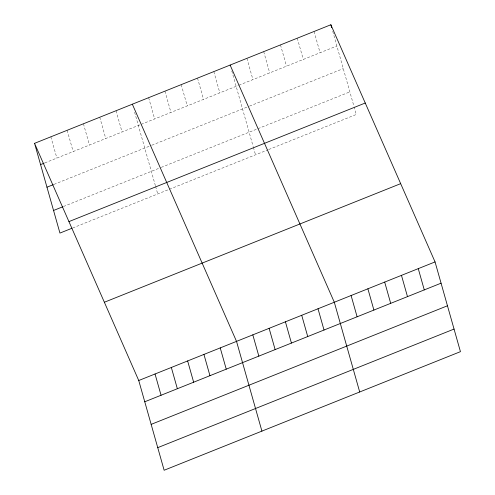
<?xml version="1.0" encoding="UTF-8"?>
<svg xmlns="http://www.w3.org/2000/svg" width="495" height="495" viewBox="0 0 495 495"><rect width="100%" height="100%" fill="white"/><g stroke="black" fill="none" stroke-linecap="round" stroke-linejoin="round"><path stroke-width="0.37" stroke-dasharray="2.48 1.86" d="M44.822 162.898L140.475 124.61M141.186 124.332L238.231 85.487M238.93 85.208L336.878 46.01M54.048 184.357L151.124 145.511M151.835 145.227L248.824 106.406M249.523 106.128L343.27 68.607M63.471 206.508L160.547 167.656M161.252 167.372L349.86 91.884M72.703 227.972L268.104 149.762M268.804 149.484L356.258 114.487L354.123 106.951M332.733 31.346L353.931 106.27M314.071 31.47L320.086 52.73M297.278 38.189L303.299 59.45M280.492 44.909L286.506 66.169M263.699 51.629L269.713 72.889M246.906 58.348L252.926 79.608M231.778 70.934L253.186 146.588M253.378 147.275L255.513 154.805M213.821 71.596L219.836 92.85M197.524 78.117L203.538 99.371M181.226 84.639L187.24 105.899M164.928 91.16L170.948 112.421M148.636 97.682L154.65 118.942M134.615 112.266L155.405 185.724M155.597 186.405L157.732 193.941M116.04 110.725L122.055 131.986M99.742 117.247L105.757 138.507M83.445 123.775L89.459 145.029M67.147 130.296L73.167 151.557M50.849 136.818L56.869 158.078"/><path stroke-width="0.74" d="M34.557 143.34L330.864 24.75L435.055 261.923L460.443 351.66L164.136 470.25L138.742 380.513L34.557 143.34L59.944 233.077L71.992 228.251M40.571 164.6L44.111 163.183M46.963 187.197L53.342 184.641M53.553 210.474L62.766 206.792M68.935 221.605L365.248 103.016M104.365 302.247L400.672 183.657M138.742 380.513L435.055 261.923M144.763 401.773L441.07 283.183M151.154 424.37L447.461 305.78M157.744 447.653L454.051 329.064M230.119 65.068L334.311 302.247L359.698 391.978M132.338 104.204L236.53 341.383L261.917 431.114M418.263 268.649L424.277 289.903M330.864 24.75L331.693 27.683M401.47 275.369L407.484 296.623M384.683 282.088L390.697 303.342M367.89 288.808L373.904 310.068M351.097 295.527L357.112 316.788M318.013 308.769L324.027 330.029M301.715 315.29L307.729 336.55M285.417 321.812L291.431 343.072M269.119 328.334L275.133 349.594M252.821 334.861L258.842 356.115M220.232 347.905L226.246 369.165M203.934 354.426L209.948 375.686M187.636 360.948L193.65 382.208M171.338 367.469L177.352 388.73M155.04 373.991L161.054 395.251"/></g></svg>
